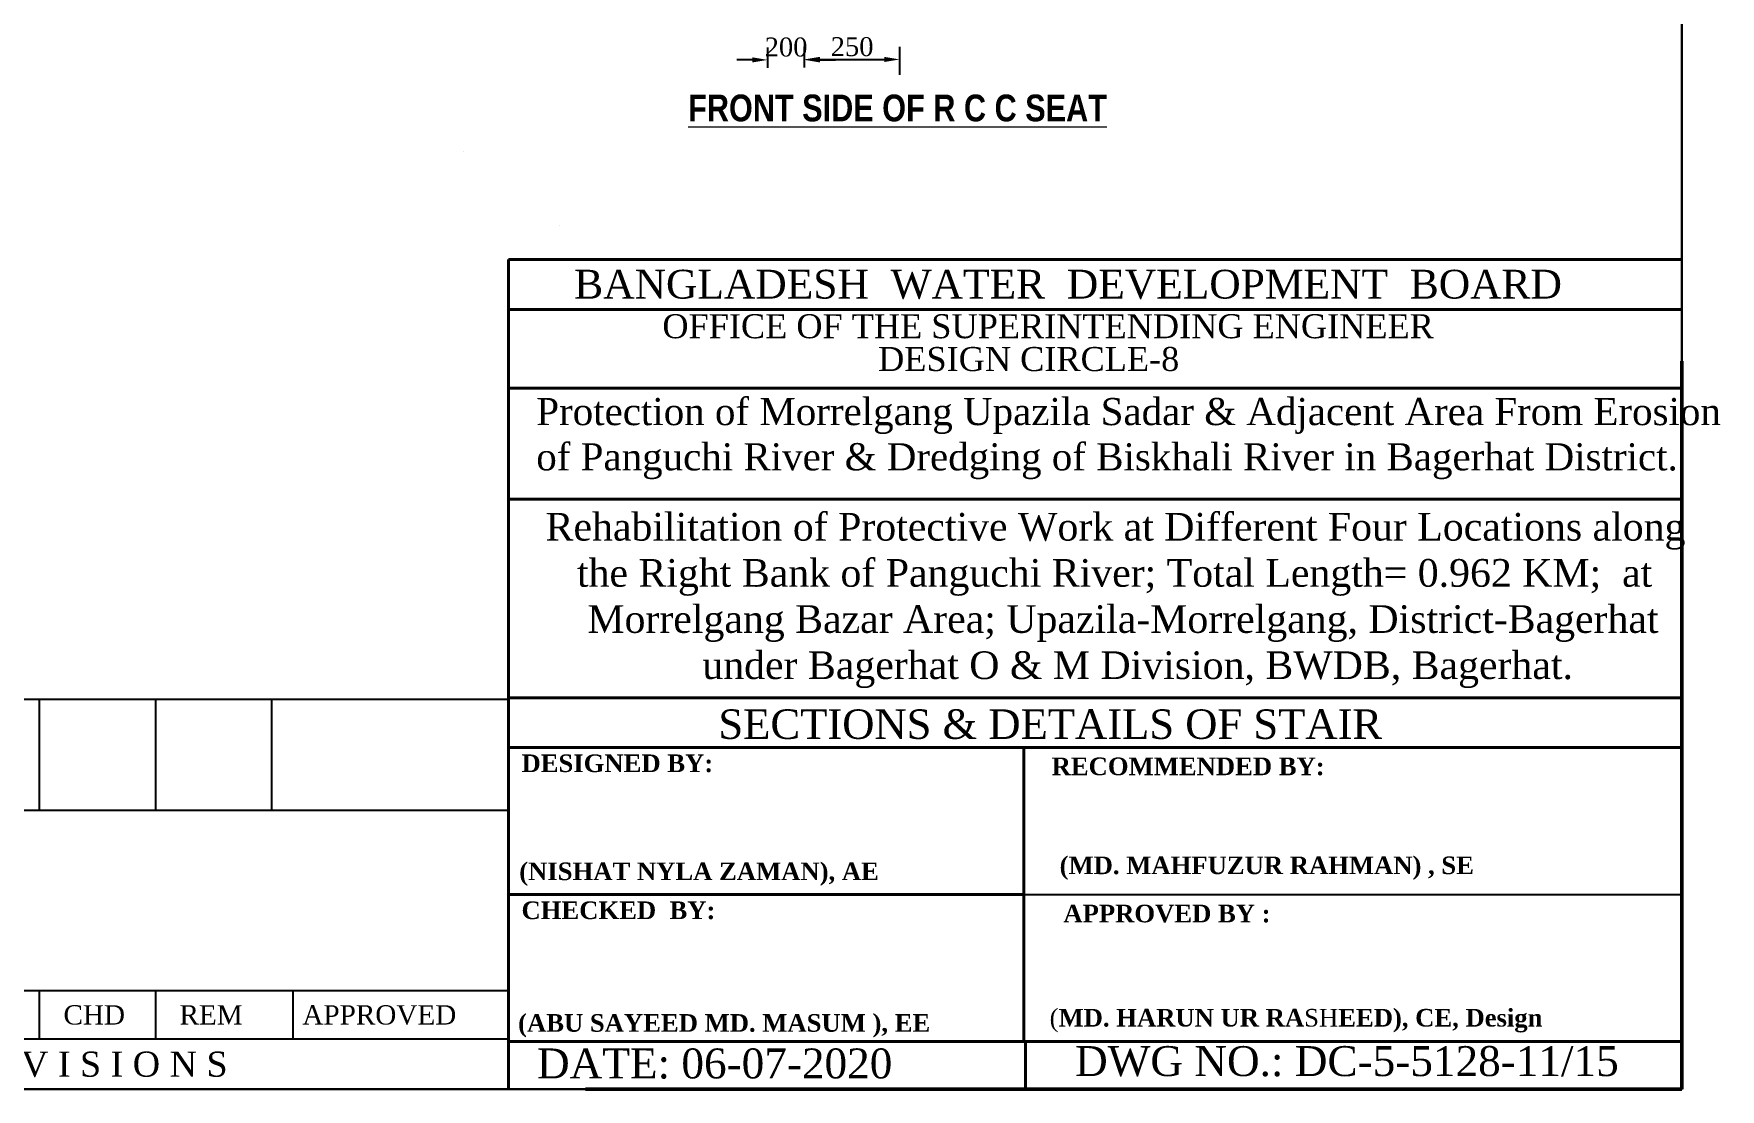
# Model space of a CAD drawing. Header units: metres. Extents: x -1354 to 3686, y -9962 to -7697.
# Drawn here: x 2789.23 to 2838.31, y -7807.27 to -7776.56 of the extents above; entities that cross this region are included whole.
import ezdxf
from ezdxf.enums import TextEntityAlignment as Align

# ---------------------------------------------------------------- set-up
doc = ezdxf.new("R2010")
doc.units = ezdxf.units.M
doc.layers.add('Layer1', color=7, linetype='Continuous', lineweight=13)
doc.layers.add('LINE', color=7, linetype='Continuous')
doc.styles.add('Kazi_T_H', font='timesbd.ttf')
doc.styles.get("Standard").update_dxf_attribs({"font": 'times.ttf'})
doc.styles.add('TIMES', font='ARIALN.TTF')
doc.dimstyles.get("Standard").update_dxf_attribs({"dimtxt": 0.5, "dimasz": 0.4075, "dimexe": 0.364, "dimexo": 0.219, "dimgap": 0.09, "dimtad": 0, "dimdec": 0, "dimlfac": 1000, "dimzin": 0, "dimdsep": 46, "dimtxsty": 'Standard', "dimcen": 0.09, "dimadec": 0, "dimazin": 0, "dimtfac": 1, "dimtdec": 0, "dimtofl": 0, "dimtmove": 0, "dimatfit": 3, "dimfxl": 1, "dimtolj": 1, "dimtzin": 0, "dimarcsym": 0})

# ---------------------------------------------------------------- blocks, each defined once
blk = doc.blocks.new('*D977')
at = {"layer": 'Defpoints', "color": 0, "lineweight": -3}
for p in [(2814.429, -7777.311), (2811.656, -7777.768), (2814.429, -7777.982)]:
    blk.add_point(p, dxfattribs=at)
at = {"layer": 'Layer1', "color": 0, "lineweight": -2}
for p, q in [((2811.656, -7777.549), (2811.656, -7776.947)), ((2814.429, -7777.763), (2814.429, -7776.947))]:
    blk.add_line(p, q, dxfattribs=at)
at = {"layer": 'Layer1', "color": 7, "lineweight": -2}
blk.add_line((2812.106, -7777.311), (2813.979, -7777.311), dxfattribs=at)
at = {"layer": 'Layer1', "color": 7, "lineweight": -3}
for points in [[(2812.106, -7777.236), (2812.106, -7777.386), (2811.656, -7777.311)], [(2813.979, -7777.236), (2813.979, -7777.386), (2814.429, -7777.311)]]:
    blk.add_solid(points, dxfattribs=at)
at = {"layer": 'Layer1', "color": 0, "lineweight": 13, "insert": (2813.043, -7776.942), "char_height": 0.55, "attachment_point": 5}
blk.add_mtext('\\A1;250', dxfattribs=at)
blk = doc.blocks.new('*D978')
at = {"layer": 'Defpoints', "color": 0, "lineweight": -3}
for p in [(2811.656, -7777.323), (2810.587, -7777.773), (2811.656, -7777.768)]:
    blk.add_point(p, dxfattribs=at)
at = {"layer": 'Layer1', "color": 0, "lineweight": -2}
for p, q in [((2810.587, -7777.554), (2810.587, -7776.959)), ((2811.656, -7777.549), (2811.656, -7776.959))]:
    blk.add_line(p, q, dxfattribs=at)
at = {"layer": 'Layer1', "color": 7, "lineweight": -2}
for p, q in [((2810.137, -7777.323), (2809.687, -7777.323)), ((2812.106, -7777.323), (2812.556, -7777.323))]:
    blk.add_line(p, q, dxfattribs=at)
at = {"layer": 'Layer1', "color": 7, "lineweight": -3}
for points in [[(2810.137, -7777.248), (2810.137, -7777.398), (2810.587, -7777.323)], [(2812.106, -7777.248), (2812.106, -7777.398), (2811.656, -7777.323)]]:
    blk.add_solid(points, dxfattribs=at)
at = {"layer": 'Layer1', "color": 0, "lineweight": 13, "insert": (2811.122, -7776.953), "char_height": 0.55, "attachment_point": 5}
blk.add_mtext('\\A1;200', dxfattribs=at)
blk = doc.blocks.new('*D1015')
at = {"layer": 'Defpoints', "color": 0, "lineweight": -3}
for p in [(2814.429, -7777.311), (2811.656, -7777.768), (2814.429, -7777.982)]:
    blk.add_point(p, dxfattribs=at)
at = {"layer": 'Layer1', "color": 0, "lineweight": -2}
for p, q in [((2811.656, -7777.549), (2811.656, -7776.947)), ((2814.429, -7777.763), (2814.429, -7776.947))]:
    blk.add_line(p, q, dxfattribs=at)
at = {"layer": 'Layer1', "color": 7, "lineweight": -2}
blk.add_line((2812.106, -7777.311), (2813.979, -7777.311), dxfattribs=at)
at = {"layer": 'Layer1', "color": 7, "lineweight": -3}
for points in [[(2812.106, -7777.236), (2812.106, -7777.386), (2811.656, -7777.311)], [(2813.979, -7777.236), (2813.979, -7777.386), (2814.429, -7777.311)]]:
    blk.add_solid(points, dxfattribs=at)
at = {"layer": 'Layer1', "color": 0, "lineweight": 13, "insert": (2813.043, -7776.942), "char_height": 0.55, "attachment_point": 5}
blk.add_mtext('\\A1;250', dxfattribs=at)
blk = doc.blocks.new('*D1016')
at = {"layer": 'Defpoints', "color": 0, "lineweight": -3}
for p in [(2811.656, -7777.323), (2810.587, -7777.773), (2811.656, -7777.768)]:
    blk.add_point(p, dxfattribs=at)
at = {"layer": 'Layer1', "color": 0, "lineweight": -2}
for p, q in [((2810.587, -7777.554), (2810.587, -7776.959)), ((2811.656, -7777.549), (2811.656, -7776.959))]:
    blk.add_line(p, q, dxfattribs=at)
at = {"layer": 'Layer1', "color": 7, "lineweight": -2}
for p, q in [((2810.137, -7777.323), (2809.687, -7777.323)), ((2812.106, -7777.323), (2812.556, -7777.323))]:
    blk.add_line(p, q, dxfattribs=at)
at = {"layer": 'Layer1', "color": 7, "lineweight": -3}
for points in [[(2810.137, -7777.248), (2810.137, -7777.398), (2810.587, -7777.323)], [(2812.106, -7777.248), (2812.106, -7777.398), (2811.656, -7777.323)]]:
    blk.add_solid(points, dxfattribs=at)
at = {"layer": 'Layer1', "color": 0, "lineweight": 13, "insert": (2811.122, -7776.953), "char_height": 0.55, "attachment_point": 5}
blk.add_mtext('\\A1;200', dxfattribs=at)

msp = doc.modelspace()

# ---------------------------------------------------------------- linework, layer by layer
at = {"color": 0, "linetype": 'Continuous', "lineweight": -3, "ltscale": 0.5}
for p, q in [((2801.744106, -7779.993269), (2801.744106, -7779.993269)), ((2804.520677, -7782.13034), (2804.520677, -7782.13034)), ((2804.520677, -7782.13034), (2804.520677, -7782.13034)), ((2818.038812, -7801.602294), (2837.186222, -7801.602294)), ((2803.817104, -7807.272354), (2837.186222, -7807.272354))]:
    msp.add_line(p, q, dxfattribs=at)
at = {"lineweight": 50, "ltscale": 0.5}
for p in [(2837.186222, -7786.088743), (2805.289265, -7807.272354)]:
    msp.add_line(p, (2837.186222, -7807.272354), dxfattribs=at)
at = {"layer": 'Layer1', "color": 7, "lineweight": 30}
msp.add_lwpolyline([(2813.54408, -7807.272354), (2726.087141, -7807.272354), (2726.087141, -7729.910608), (2837.186222, -7729.910608), (2837.186222, -7790.795543), (2837.186222, -7804.750124), (2837.186222, -7807.272354)], close=True, dxfattribs=at)
msp.add_lwpolyline([(2813.54408, -7807.272354), (2726.087141, -7807.272354), (2726.087141, -7729.910608), (2837.186222, -7729.910608), (2837.186222, -7790.795543), (2837.186222, -7804.750124), (2837.186222, -7807.272354)], close=True, dxfattribs=at)
at = {"layer": 'LINE', "color": 0, "linetype": 'ByBlock', "lineweight": 40, "ltscale": 0.5}
for p, q in [((2837.186222, -7783.126499), (2803.041073, -7783.126499)), ((2803.041073, -7783.126499), (2803.041073, -7807.272354)), ((2837.186222, -7784.58318), (2803.041073, -7784.58318)), ((2837.186222, -7786.876229), (2803.041073, -7786.876229)), ((2837.186222, -7790.105461), (2803.041073, -7790.105461)), ((2837.186222, -7795.883229), (2803.041073, -7795.883229)), ((2837.186222, -7797.325762), (2803.041073, -7797.325762)), ((2818.038812, -7805.878826), (2818.038812, -7797.325762)), ((2803.041073, -7801.602294), (2818.038812, -7801.602294)), ((2803.041073, -7805.878826), (2837.186222, -7805.878826)), ((2818.08985, -7807.272354), (2818.08985, -7805.878826))]:
    msp.add_line(p, q, dxfattribs=at)
at = {"layer": 'LINE', "lineweight": -2, "ltscale": 0.5}
for p, q in [((2803.041073, -7795.93067), (2778.227856, -7795.93067)), ((2789.392255, -7795.93067), (2789.392255, -7799.161194)), ((2792.768243, -7795.93067), (2792.768243, -7799.161194)), ((2796.144231, -7795.93067), (2796.144231, -7799.161194)), ((2803.041073, -7799.161194), (2778.227856, -7799.161194)), ((2803.041073, -7804.405491), (2778.227856, -7804.405491)), ((2789.392255, -7804.405491), (2789.392255, -7805.810133)), ((2792.768243, -7804.405491), (2792.768243, -7805.810133)), ((2796.765701, -7804.405491), (2796.765701, -7805.810133)), ((2803.041073, -7805.810133), (2778.358316, -7805.810133))]:
    msp.add_line(p, q, dxfattribs=at)

# ---------------------------------------------------------------- texts
at = {"layer": 'Layer1', "color": 7, "lineweight": 13, "insert": (2808.271895, -7778.332922), "char_height": 0.778536, "width": 14.66484432, "attachment_point": 1, "style": 'TIMES'}
msp.add_mtext('{\\fArial Narrow|b1|i0|c0|p34;\\LFRONT SIDE OF R C C SEAT\\P\\l        }', dxfattribs=at)
msp.add_mtext('{\\fArial Narrow|b1|i0|c0|p34;\\LFRONT SIDE OF R C C SEAT\\P\\l        }', dxfattribs=at)
at = {"layer": 'LINE', "color": 0, "linetype": 'ByBlock', "lineweight": 40, "ltscale": 0.5}
for s, height, p in [('BANGLADESH  WATER  DEVELOPMENT  BOARD', 0.83751797, (2819.328564, -7784.267618)), ('OFFICE OF THE SUPERINTENDING ENGINEER', 0.698544, (2818.7472, -7785.421119)), ('DESIGN CIRCLE-8', 0.698544, (2818.181997, -7786.375564))]:
    msp.add_text(s, height=height, dxfattribs=at).set_placement(p, align=Align.CENTER)
at = {"layer": 'LINE', "lineweight": -2, "ltscale": 0.5}
for s, height, p in [('SECTIONS & DETAILS OF STAIR ', 0.85884208, (2818.972503, -7797.078858)), ('R E V I S I O N S', 0.73111054, (2790.883266, -7806.906799))]:
    msp.add_text(s, height=height, dxfattribs=at).set_placement(p, align=Align.CENTER)
at = {"layer": 'LINE', "color": 0, "linetype": 'ByBlock', "lineweight": 40, "ltscale": 0.5, "style": 'Kazi_T_H'}
for s, p in [('DESIGNED BY:', (2803.423138, -7798.044219)), ('RECOMMENDED BY:', (2818.84908, -7798.134406)), ('(NISHAT NYLA ZAMAN), AE', (2803.357432, -7801.188412)), ('(MD. MAHFUZUR RAHMAN) , SE', (2819.082864, -7801.013943)), ('CHECKED  BY:', (2803.423138, -7802.320751)), ('APPROVED BY :', (2819.191097, -7802.415375)), ('(ABU SAYEED MD. MASUM ), EE', (2803.324788, -7805.59921))]:
    msp.add_text(s, height=0.51318384, dxfattribs=at).set_placement(p)
at = {"layer": 'LINE', "lineweight": -2, "ltscale": 0.5}
for s, p in [('CHD', (2790.094575, -7805.38874)), ('REM', (2793.470564, -7805.38874)), ('APPROVED', (2797.04663, -7805.38874))]:
    msp.add_text(s, height=0.5618566, dxfattribs=at).set_placement(p)
at = {"layer": 'LINE', "color": 0, "linetype": 'ByBlock', "lineweight": 40, "ltscale": 0.5}
for s, p in [('DATE: 06-07-2020', (2803.874697, -7806.956433)), ('DWG NO.: DC-5-5128-11/15', (2819.532094, -7806.888263))]:
    msp.add_text(s, height=0.87095503, dxfattribs=at).set_placement(p)
at = {"layer": 'LINE', "color": 0, "linetype": 'ByBlock', "lineweight": 40, "ltscale": 0.5, "attachment_point": 1}
for s, insert, char_height, width in [('                    Protection of Morrelgang Upazila Sadar & Adjacent Area From Erosion \\P                    of Panguchi River & Dredging of Biskhali River in Bagerhat District.', (2797.891105, -7787.160383), 0.78947585, 44.92476513), ('           Rehabilitation of Protective Work at Different Four Locations along   \\P              the Right Bank of Panguchi River; Total Length= 0.962 KM;  at    \\P               Morrelgang Bazar Area; Upazila-Morrelgang, District-Bagerhat    \\P                          under Bagerhat O & M Division, BWDB, Bagerhat.', (2800.779701, -7790.504109), 0.80526537, 35.82224836)]:
    msp.add_mtext(s, dxfattribs=dict(at, insert=insert, char_height=char_height, width=width))
at = {"layer": 'LINE', "color": 0, "linetype": 'ByBlock', "lineweight": 40, "ltscale": 0.5, "insert": (2825.961833, -7804.935176), "char_height": 0.513183839, "width": 18.97389568, "attachment_point": 2, "style": 'Kazi_T_H'}
msp.add_mtext('{\\fTimes New Roman|b0|i0|c0|p18;\\C7;(\\fTimes New Roman|b1|i0|c0|p18;MD. HARUN UR RA\\fTimes New Roman|b0|i0|c0|p18;SH}EED), CE, Design', dxfattribs=at)

# ---------------------------------------------------------------- dimensions: what is measured, and where the dimension line sits
at = {"layer": 'Layer1', "color": 7, "lineweight": 13}
for picture in ['*D978', '*D1016']:
    dim = msp.add_linear_dim(base=(2811.656285, -7777.32317), p1=(2810.587164, -7777.772603), p2=(2811.656285, -7777.767588), text='200', dimstyle='Standard', override={"dimtxt": 0.55, "dimasz": 0.45, "dimtad": 1, "dimdec": 2, "dimrnd": 0.002, "dimpost": 'm', "dimcen": 0.05, "dimclrd": 7, "dimadec": 1, "dimtdec": 2, "dimfrac": 2}, dxfattribs=at)
    dim.commit()
    dim.dimension.update_dxf_attribs({"geometry": picture, "text_midpoint": (2811.121725, -7777.32317), "dimtype": 160})
for picture in ['*D977', '*D1015']:
    dim = msp.add_linear_dim(base=(2814.429279, -7777.311445), p1=(2811.656285, -7777.767588), p2=(2814.429279, -7777.981911), text='250', dimstyle='Standard', override={"dimtxt": 0.55, "dimasz": 0.45, "dimtad": 1, "dimdec": 2, "dimrnd": 0.002, "dimpost": 'm', "dimcen": 0.05, "dimclrd": 7, "dimadec": 1, "dimtdec": 2, "dimfrac": 2}, dxfattribs=at)
    dim.commit()
    dim.dimension.update_dxf_attribs({"geometry": picture, "text_midpoint": (2813.042782, -7776.941687)})

doc.saveas('drawing.dxf')
